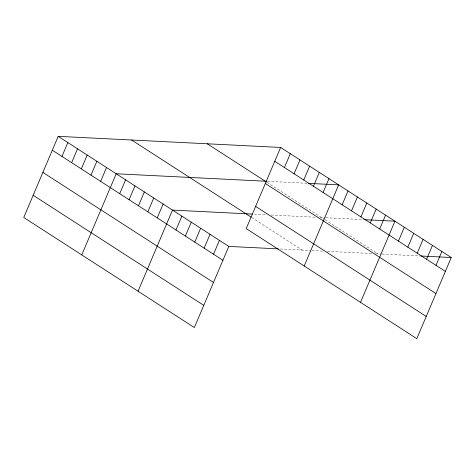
<?xml version="1.0" encoding="UTF-8"?>
<svg xmlns="http://www.w3.org/2000/svg" width="475" height="475" viewBox="0 0 475 475"><rect width="100%" height="100%" fill="white"/><g stroke="black" fill="none" stroke-linecap="round" stroke-linejoin="round"><path stroke-width="0.36" stroke-dasharray="2.38 1.78" d="M267.36 181.313L306.886 183.285M254.309 214.172L266.914 214.801M271.118 215.015L315.24 217.217M320.138 217.461L325.072 217.704M325.779 217.74L362.478 219.575M280.327 248.983L310.614 250.497M312.01 250.568L322.519 251.091M327.418 251.334L372.94 253.608M375.743 253.751L381.372 254.03M382.078 254.066L420.191 255.966M266.998 182.341L324.473 219.42M325.06 219.8L377.839 253.852M251.774 217.538L302.207 250.076"/><path stroke-width="0.71" d="M280.642 147.452L246.198 228.588L416.807 338.657L451.25 257.521L280.642 147.452L58.193 136.343L23.75 217.479L194.358 327.548L228.802 246.412L278.207 248.876M61.976 156.441L67.86 142.577M71.642 162.676L77.526 148.817M81.308 168.916L87.192 155.052M90.98 175.15L96.864 161.292M100.647 181.391L106.531 167.527M81.759 254.903L116.197 173.767L266.653 181.278M119.7 193.681L125.584 179.817M129.081 199.737L134.965 185.873M138.463 205.788L144.347 191.924M147.85 211.844L153.734 197.98M157.231 217.894L163.115 204.036M138.059 291.228L172.496 210.087L252.213 214.071M175.999 230.001L181.883 216.143M185.381 236.057L191.265 222.193M194.762 242.113L200.652 228.249M204.149 248.164L210.033 234.3M213.53 254.22L219.414 240.356M284.424 167.55L290.308 153.686M294.096 173.785L299.98 159.927M303.762 180.025L309.647 166.161M313.429 186.259L319.313 172.401M323.095 192.5L328.979 178.636M304.208 266.012L338.651 184.876L308.299 183.356M342.148 204.79L348.032 190.926M351.53 210.841L357.414 196.982M360.917 216.897L366.801 203.033M370.298 222.953L376.182 209.089M379.679 229.003L385.563 215.139M360.507 302.337L394.951 221.196L363.892 219.646M398.448 241.11L404.332 227.252M407.835 247.166L413.719 233.302M417.216 253.223L423.1 239.358M426.598 259.273L432.482 245.409M435.985 265.329L441.869 251.465M420.897 256.001L451.25 257.521M274.758 161.31L445.366 271.379M207.237 143.782L266.416 181.967M265.335 183.516L435.943 293.586M255.627 206.388L426.229 316.457M131.599 140.006L251.186 217.158M58.193 136.343L228.802 246.412M52.309 150.201L222.917 260.27M42.887 172.407L213.489 282.477M33.173 195.278L203.781 305.348"/></g></svg>
